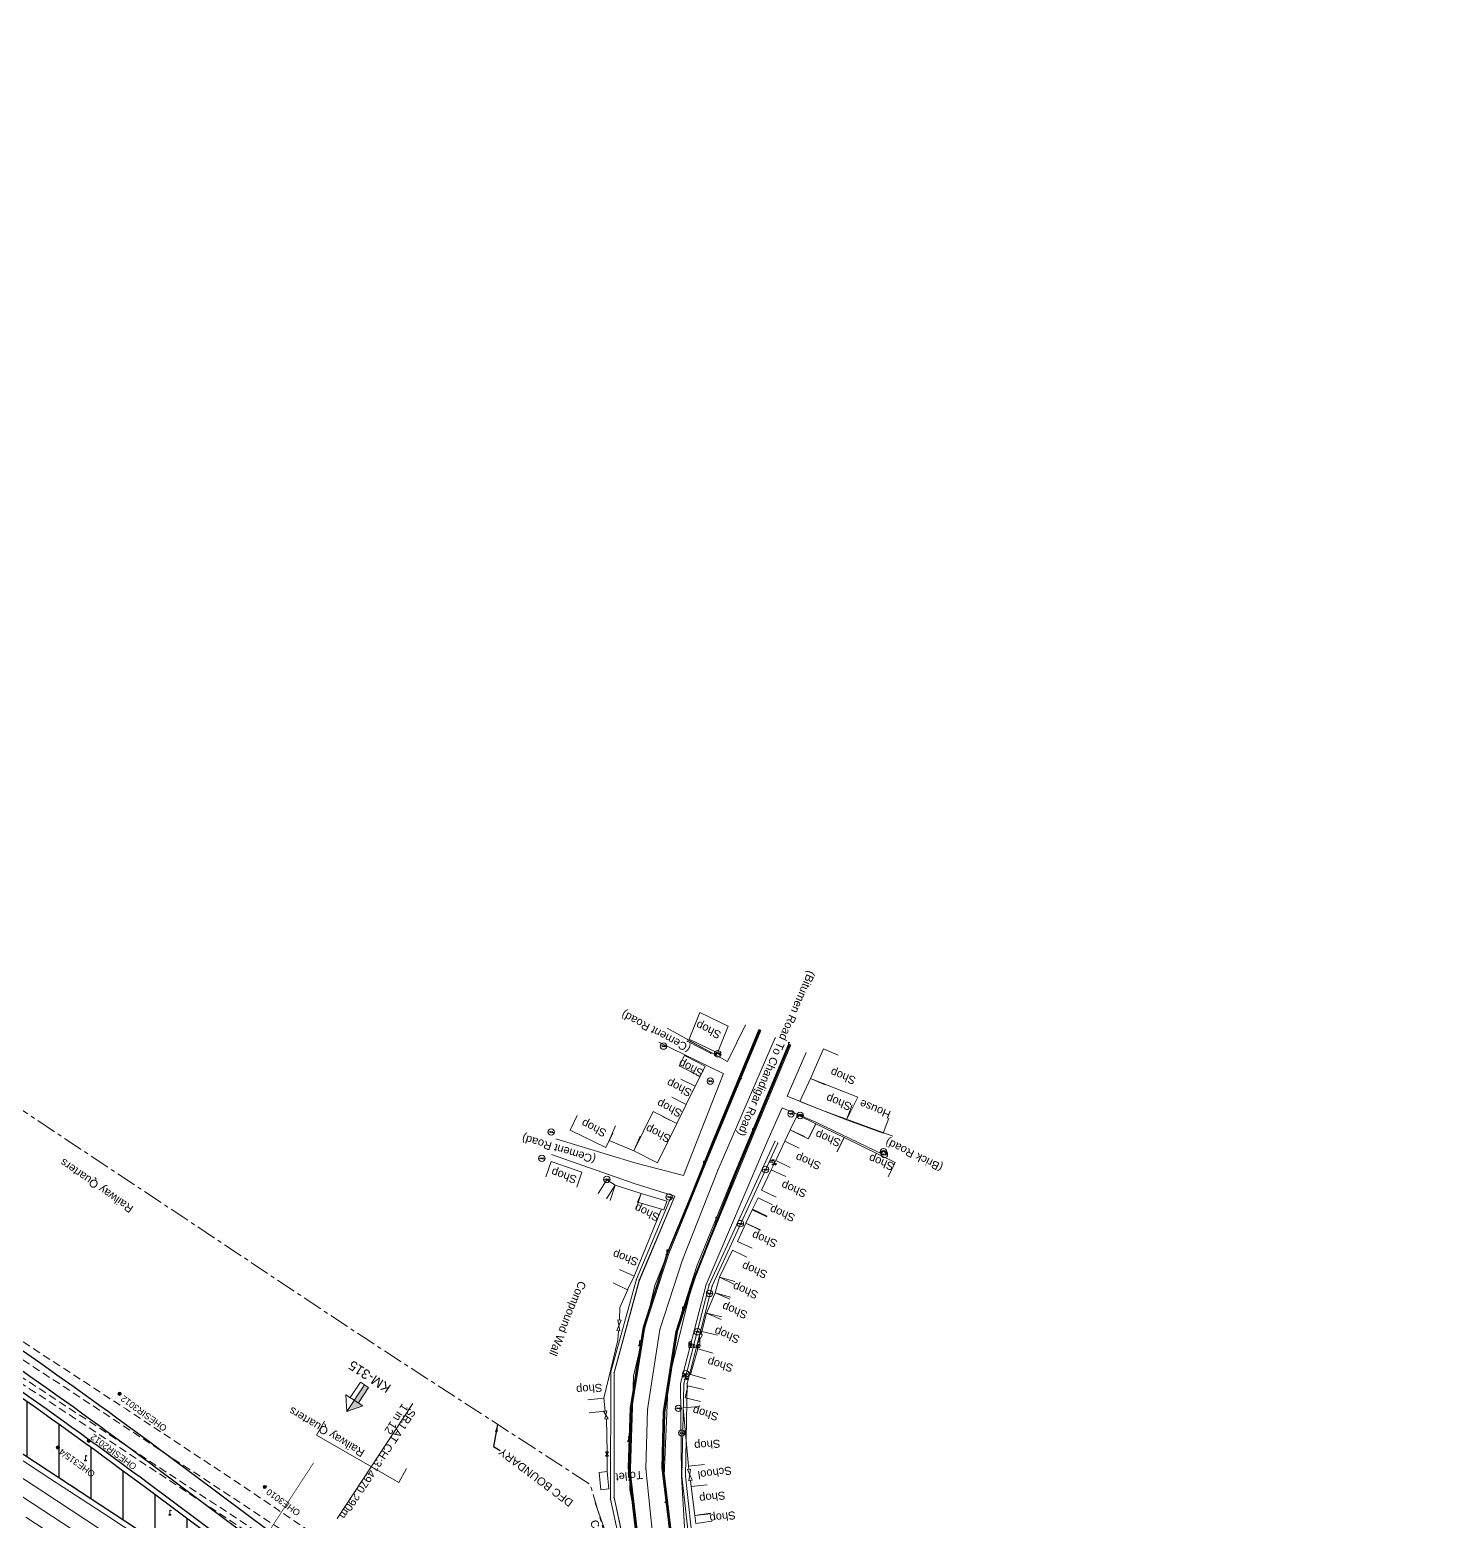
# Model space of a CAD drawing. Header units: metres. Extents: x 628572 to 650094, y 3375792 to 3391117.
# Drawn here: x 632630.9 to 633073.5, y 3388648.8 to 3389114.8 of the extents above; entities that cross this region are included whole.
import ezdxf
from ezdxf.enums import TextEntityAlignment as Align

# ---------------------------------------------------------------- set-up
doc = ezdxf.new("R2010")
doc.units = ezdxf.units.M
doc.header["$MEASUREMENT"] = 0
for name, pattern in [('CENTER', [2, 1.25, -0.25, 0.25, -0.25]), ('DASHED', [0.75, 0.5, -0.25]), ('PHANTOM2', [1.25, 0.625, -0.125, 0.125, -0.125, 0.125, -0.125])]:
    doc.linetypes.add(name, pattern=pattern)
for name, color, linetype, lineweight in [('Bridge Parapet', 7, 'Continuous', 0), ('Commercial Building Pucca', 251, 'Continuous', 0), ('Compound Wall', 251, 'Continuous', 0), ('DFCC BOUNDARY', 6, 'CENTER', 0), ('Drain Top', 5, 'Continuous', 0), ('Electric Pole', 251, 'Continuous', 0), ('Existing IR Track', 143, 'Continuous', 0), ('Gate', 251, 'Continuous', 0), ('KM STONE', 7, 'Continuous', 0), ('Lamp_Post', 7, 'Continuous', 0), ('MATCH LINE', 7, 'Continuous', 0), ('Ofc Pillar', 7, 'Continuous', 0), ('OHE MAST', 8, 'Continuous', 0), ('Residential Building Pucca', 251, 'Continuous', 0), ('Sign Board', 251, 'Continuous', 0), ('Subroad Centre', 34, 'Continuous', 0), ('Subroad Edge', 34, 'Continuous', 0), ('Tap', 8, 'Continuous', 0), ('Telephone_Pole', 8, 'Continuous', 0), ('Text', 251, 'Continuous', 0)]:
    doc.layers.add(name, color=color, linetype=linetype, lineweight=lineweight)
doc.layers.add('IR PROPOSALS', color=190, linetype='Continuous')
doc.styles.add('notes', font='romans.shx', dxfattribs={"height": 2})
doc.styles.get("Standard").update_dxf_attribs({"font": 'arial.ttf'})
doc.styles.add('Style-Arial', font='arial.ttf')
doc.styles.add('Text', font='arial.ttf', dxfattribs={"height": 2})
doc.dimstyles.new('ISO-25', dxfattribs={"dimtxt": 2.5, "dimasz": 2.5, "dimexe": 1.25, "dimexo": 0.625, "dimtad": 1, "dimtxsty": 'Standard', "dimcen": 2.5, "dimadec": 0, "dimazin": 0, "dimtfac": 1, "dimtmove": 0, "dimatfit": 3, "dimfxl": 1, "dimarcsym": 0})

# ---------------------------------------------------------------- blocks, each defined once
blk = doc.blocks.new('GT')
at = {"layer": 'Gate'}
for p, q in [((-0.5, -0.5), (-0.5, 0.5)), ((-0.5, 0.5), (0.5, -0.5)), ((0.5, 0.5), (0.5, -0.5))]:
    blk.add_line(p, q, dxfattribs=at)
at = {"layer": 'Gate', "flags": 128}
blk.add_lwpolyline([(0.5, 0.5), (-0.5, -0.5)], dxfattribs=at)
blk = doc.blocks.new('EP')
blk.add_hatch(color=8).paths.add_polyline_path([(0.31, -0.24), (0.31, 0), (-0.31, -0.19), (-0.31, 0.07), (-0.93, -0.01), (-0.21, 0.16), (-0.21, -0.05), (0.43, 0.15), (0.41, -0.1), (0.94, -0.01)])
at = {"color": 8}
for p, q in [((-0.93, -0.01), (-0.21, 0.16)), ((-0.31, 0.07), (-0.93, -0.01)), ((-0.31, -0.19), (-0.31, 0.07)), ((0.31, 0), (-0.31, -0.19)), ((-0.21, 0.16), (-0.21, -0.05)), ((-0.21, -0.05), (0.43, 0.15)), ((0.31, -0.24), (0.31, 0)), ((0.43, 0.15), (0.41, -0.1)), ((0.94, -0.01), (0.31, -0.24)), ((0.41, -0.1), (0.94, -0.01))]:
    blk.add_line(p, q, dxfattribs=at)
blk.add_circle((0, 0), 1, dxfattribs=at)
blk = doc.blocks.new('LP')
at = {"flags": 128}
for points in [[(0, 0), (0, 1.5)], [(0.25, 1.35), (0.44, 1.35)]]:
    blk.add_lwpolyline(points, dxfattribs=at)
for centre, radius, start, end in [((0.07, 0.99), 0.519, 57.6425, 97.3165), ((0.34, 1.33), 0.094, 11.7012, 168.0476)]:
    blk.add_arc(centre, radius, start, end)
at = {"extrusion": (0, 0, -1)}
blk.add_ellipse((0, 0.01), major_axis=(0.308, 0), ratio=0.400495, dxfattribs=at)
blk.add_ellipse((0.35, 1.36), major_axis=(0.0017, 0.0438), ratio=0.461056, start_param=1.74022, end_param=4.575836)
blk = doc.blocks.new('OFC')
at = {"ltscale": 5}
for p, q in [((-0.46, 0), (-0.46, 1.23)), ((-0.46, 0), (0.46, 0)), ((0.46, 0), (0.46, 1.23))]:
    blk.add_line(p, q, dxfattribs=at)
at = {"extrusion": (-1, -8.21066e-11, 0), "elevation": 0.34, "flags": 128}
blk.add_lwpolyline([(-1.13, 1.23), (-1.13, 0), (-0.77, 0), (-0.77, 1.23), (-1.13, 1.23)], close=True, dxfattribs=at)
at = {"extrusion": (-2.00765e-10, 1, 0), "elevation": 1.13, "flags": 128}
blk.add_lwpolyline([(-0.38, 1.23), (-0.38, 0), (0.34, 0), (0.34, 1.23), (-0.38, 1.23)], close=True, dxfattribs=at)
at = {"flags": 128}
blk.add_lwpolyline([(0.38, 1.13), (0.38, 0.77), (-0.34, 0.77), (-0.34, 1.13), (0.38, 1.13)], close=True, dxfattribs=at)
at = {"elevation": 1.23, "flags": 128}
blk.add_lwpolyline([(0.38, 0.77), (0.38, 1.13), (-0.34, 1.13), (-0.34, 0.77), (0.38, 0.77)], close=True, dxfattribs=at)
at = {"extrusion": (-8.0306e-11, -1, 0), "elevation": -0.77, "flags": 128}
blk.add_lwpolyline([(-0.34, 1.23), (-0.34, 0), (0.38, 0), (0.38, 1.23), (-0.34, 1.23)], close=True, dxfattribs=at)
at = {"extrusion": (1, -3.28427e-10, 0), "elevation": 0.38, "flags": 128}
blk.add_lwpolyline([(0.77, 1.23), (0.77, 0), (1.13, 0), (1.13, 1.23), (0.77, 1.23)], close=True, dxfattribs=at)
at = {"ltscale": 5}
blk.add_arc((0, 1.36), 0.48, 343.8979, 196.1021, dxfattribs=at)
at = {"ltscale": 5, "style": 'notes'}
blk.add_text('OFC', height=0.246, rotation=0, dxfattribs=at).set_placement((-0.33, 0.84))
at = {"style": 'notes'}
blk.add_text('OFC', height=0.937, rotation=180, dxfattribs=at).set_placement((3.18, 0.99, -359.18))
blk = doc.blocks.new('TAP')
at = {"layer": 'Tap', "color": 8}
for p, q in [((-0.32, 0), (0.32, 0)), ((-1.01, -0.33), (0.24, -0.33)), ((-1.01, -0.75), (-0.18, -0.75)), ((-0.37, -0.12), (-0.37, -0.05)), ((-0.1, -0.17), (-0.32, -0.17)), ((-0.05, -0.22), (-0.05, -0.33)), ((0.03, -0.95), (0.03, -1.32)), ((0.03, -1.32), (0.45, -1.32)), ((0.05, -0.22), (0.05, -0.33)), ((0.1, -0.17), (0.32, -0.17)), ((0.37, -0.12), (0.37, -0.05)), ((0.45, -0.54), (0.45, -1.32))]:
    blk.add_line(p, q, dxfattribs=at)
at = {"layer": 'Tap', "color": 8, "linetype": 'DASHED'}
for p, q in [((-0.37, -1.72), (0.03, -1.32)), ((0.24, -1.32), (0.24, -1.72)), ((0.85, -1.72), (0.45, -1.32))]:
    blk.add_line(p, q, dxfattribs=at)
at = {"layer": 'Tap', "color": 8}
for centre, radius, start, end in [((-0.32, -0.05), 0.0499, 90, 180), ((0.32, -0.05), 0.0499, 0, 90), ((-0.32, -0.12), 0.0499, 180, 270), ((-0.18, -0.95), 0.208, 0, 90), ((-0.1, -0.22), 0.0499, 0, 90), ((0.1, -0.22), 0.0499, 90, 180), ((0.24, -0.54), 0.208, 0, 90), ((0.32, -0.12), 0.0499, 270, 0)]:
    blk.add_arc(centre, radius, start, end, dxfattribs=at)
at = {"layer": 'Tap', "color": 8, "ltscale": 5, "style": 'notes'}
blk.add_text('TAP', height=0.25, rotation=180, dxfattribs=at).set_placement((1.12, -1.15, -147.73))
blk = doc.blocks.new('TP')
at = {"layer": 'Telephone_Pole'}
blk.add_hatch(color=8, dxfattribs=at).paths.add_polyline_path([(0.49, 0.08, -0.516403), (0.5, 0.04, 0.157799), (0.42, -0.19, 0.257253), (0.43, -0.21), (0.7, -0.4, 0.297943), (0.73, -0.4, 0.213635), (0.94, -0.09, 0.292624), (0.86, 0.1, 0.314672), (-0.86, 0.1, 0.297888), (-0.94, -0.1, 0.205841), (-0.73, -0.4, 0.297943), (-0.7, -0.4), (-0.43, -0.21, 0.257253), (-0.42, -0.19, 0.155164), (-0.5, 0.04, -0.510878), (-0.49, 0.08, -0.167449)])
at = {"layer": 'Telephone_Pole', "color": 8}
for p, q in [((-0.7, -0.4), (-0.43, -0.21)), ((0.7, -0.4), (0.43, -0.21))]:
    blk.add_line(p, q, dxfattribs=at)
blk.add_circle((0, 0), 1.03, dxfattribs=at)
for centre, radius, start, end in [((0.01, -1.13), 1.5, 55.3659, 125.2353), ((-0.48, 0.05), 0.0243, 109.2181, 217.464), ((-0.82, -0.21), 0.402, 2.1844, 37.464), ((0.01, -1.34), 1.5, 71.1943, 109.2181), ((0.82, -0.21), 0.402, 141.9464, 177.8156), ((0.48, 0.06), 0.0243, 321.9464, 71.1943), ((0.75, -0.06), 0.194, 350.1231, 55.3659), ((-0.44, -0.19), 0.0258, 304.4776, 2.1844), ((0.44, -0.19), 0.0258, 177.8156, 235.5224), ((0.72, -0.38), 0.0258, 235.5224, 301.8866), ((0.49, -0.01), 0.462, 301.8866, 350.1231)]:
    blk.add_arc(centre, radius, start, end, dxfattribs=at)
for p in [(-0.44, -0.22), (0.44, -0.22)]:
    blk.add_point(p, dxfattribs=at)
blk = doc.blocks.new('TSB')
at = {"const_width": 0.132, "flags": 128}
blk.add_lwpolyline([(-0.51, 0.84), (0.54, 0.84), (0, 1.85), (-0.51, 0.84)], close=True, dxfattribs=at)
at = {"const_width": 0.142, "flags": 128}
blk.add_lwpolyline([(0, 0.84), (0, 0)], dxfattribs=at)
blk = doc.blocks.new('OHE MAST')
h = blk.add_hatch(color=256)
edge = h.paths.add_edge_path()
edge.add_arc((0, 0), 0.514, 0, 360)
at = {"const_width": 0.01, "flags": 128}
for points in [[(1.5, 3.5), (1.5, 2), (-1.5, 2), (-1.5, 3.5)], [(0, 2), (0, 0)]]:
    blk.add_lwpolyline(points, dxfattribs=at)
blk.add_circle((0, 0), 0.514)
blk = doc.blocks.new('KM POST PLAN')
h = blk.add_hatch(color=256)
h.paths.add_polyline_path([(-6.25, -8.47), (0, 0), (0, -8.47), (-3, -8.47)], flags=16)
h.paths.add_polyline_path([(-3, -20), (-3, -8.47), (0, -8.47), (0, -20)], flags=16)
at = {"flags": 128}
for points in [[(0, 0), (-6.25, -8.47), (6.25, -8.47)], [(0, 0), (0, -20)], [(0, 0), (6.25, -8.47)], [(3, -8.47), (3, -20), (-3, -20), (-3, -8.47)]]:
    blk.add_lwpolyline(points, dxfattribs=at)

msp = doc.modelspace()

# ---------------------------------------------------------------- hatches: boundary and pattern name
at = {"layer": 'IR PROPOSALS'}
h = msp.add_hatch(dxfattribs=at)
h.set_pattern_fill('ANSI31', color=256, scale=80, angle=45)
h.set_pattern_definition([(90, (0, -1000), (-10, 2e-15), [])])
h.paths.add_polyline_path([(632210.5867, 3388962.7108), (632203.9022, 3388952.5546), (632209.5932, 3388947.8787), (632222.8614, 3388937.6306), (632240.2896, 3388925.4779), (632256.889, 3388913.8808), (632778.9042, 3388571.1376), (632780.9196, 3388574.1997), (632666.9728, 3388659.2735, 0.01509734), (632580.5226, 3388719.8414)])
h.paths.add_polyline_path([(632596.2052, 3388702.5942), (632537.6577, 3388740.6153), (632535.5443, 3388737.3609), (632594.0917, 3388699.3397)], flags=24)

# ---------------------------------------------------------------- linework, layer by layer
at = {"layer": 'Bridge Parapet', "flags": 128}
for points in [[(632820.9875, 3388638.1596), (632817.8185, 3388665.5629), (632818.4409, 3388684.0718), (632822.5667, 3388709.3945), (632829.8914, 3388732.372), (632841.8765, 3388761.2781), (632858.8955, 3388802.3498), (632859.1215, 3388802.2878), (632842.0855, 3388761.0951), (632830.1804, 3388732.299), (632822.7867, 3388709.4415), (632818.7019, 3388684.0488), (632818.0615, 3388665.6298), (632821.3055, 3388638.0976)], [(632831.7676, 3388639.7668), (632828.6635, 3388665.5601), (632829.0568, 3388682.802), (632833.0496, 3388708.0877), (632838.6329, 3388725.2543), (632851.1692, 3388757.0074), (632868.1502, 3388797.7872), (632868.4222, 3388797.6961), (632851.4382, 3388756.8904), (632838.8989, 3388725.1813), (632833.3156, 3388708.0147), (632829.3378, 3388682.727), (632828.8915, 3388665.591), (632832.0046, 3388639.8578)]]:
    msp.add_lwpolyline(points, dxfattribs=at)
at = {"layer": 'Commercial Building Pucca', "flags": 128}
for points in [[(632836.9493, 3388799.4605), (632845.749, 3388795.1328), (632849.1376, 3388803.4306), (632840.2721, 3388807.7906), (632836.9493, 3388799.4605)], [(632835.4469, 3388794.2576), (632841.8957, 3388790.9461), (632840.3275, 3388787.7602), (632833.8011, 3388791.1115), (632835.4469, 3388794.2576)], [(632886.0885, 3388774.2179), (632871.4639, 3388779.9799), (632874.8754, 3388787.1027), (632889.6013, 3388781.3007), (632886.0885, 3388774.2179)], [(632833.0474, 3388773.0577), (632827.0135, 3388760.7362), (632819.6738, 3388764.4637), (632825.7149, 3388776.8), (632833.0474, 3388773.0577)], [(632868.4442, 3388771.0691), (632870.7816, 3388775.727), (632876.4794, 3388772.9496), (632874.1388, 3388768.2853), (632868.4442, 3388771.0691)], [(632821.9018, 3388751.1906), (632829.9676, 3388748.76), (632828.9634, 3388746.057), (632820.7978, 3388748.5177), (632821.9018, 3388751.1906)], [(632811.799, 3388658.8983), (632811.2784, 3388664.3083), (632808.8014, 3388663.9905), (632809.3231, 3388658.5687), (632811.799, 3388658.8983)]]:
    msp.add_lwpolyline(points, close=True, dxfattribs=at)
for points in [[(632879.456, 3388785.0981), (632874.8754, 3388787.1027), (632878.9361, 3388796.3814), (632883.5167, 3388794.3768)], [(632835.8546, 3388789.9948), (632840.3275, 3388787.7602), (632838.8062, 3388784.7153), (632834.3334, 3388786.95)], [(632834.3281, 3388786.9384), (632838.8062, 3388784.7143), (632835.9858, 3388779.0355), (632831.5077, 3388781.2596)], [(632831.4986, 3388781.2412), (632835.9858, 3388779.0355), (632833.0474, 3388773.0577), (632828.5602, 3388775.2635)], [(632813.092, 3388770.0518), (632810.8928, 3388765.5614), (632799.7382, 3388771.0242), (632801.9374, 3388775.5146)], [(632821.6094, 3388769.0743), (632819.6748, 3388764.4637), (632811.964, 3388767.6993), (632813.8987, 3388772.3098)], [(632871.3179, 3388765.399), (632866.786, 3388767.5113), (632868.4442, 3388771.0691), (632872.9762, 3388768.9569)], [(632874.299, 3388768.453), (632876.4794, 3388772.9526), (632885.3071, 3388768.6749), (632883.1267, 3388764.1754)], [(632868.4826, 3388759.3519), (632863.9555, 3388761.4745), (632866.786, 3388767.5113), (632871.3131, 3388765.3887)], [(632883.1107, 3388764.1831), (632885.3071, 3388768.6749), (632901.2695, 3388760.8697), (632899.0731, 3388756.378)], [(632792.1371, 3388756.4365), (632793.7545, 3388761.1676), (632803.4183, 3388757.8639), (632801.8008, 3388753.1327)], [(632867.0851, 3388756.4441), (632862.5793, 3388758.6116), (632863.9565, 3388761.4745), (632868.4623, 3388759.307)], [(632864.0649, 3388750.073), (632859.5469, 3388752.2148), (632862.5793, 3388758.6116), (632867.0974, 3388756.4698)], [(632808.5067, 3388751.1536), (632811.1361, 3388755.4063), (632813.755, 3388753.7872), (632811.1256, 3388749.5344)], [(632812.2339, 3388749.0232), (632813.752, 3388753.7872), (632821.9008, 3388751.1906), (632820.3828, 3388746.4266)], [(632861.1355, 3388743.9234), (632856.6404, 3388746.113), (632858.4617, 3388749.8519), (632862.9567, 3388747.6623)], [(632856.5788, 3388734.1022), (632852.0207, 3388736.1574), (632854.6041, 3388741.8872), (632859.1622, 3388739.832)], [(632859.1103, 3388739.7206), (632854.6041, 3388741.8872), (632856.7334, 3388746.316), (632861.2397, 3388744.1495)], [(632850.8432, 3388722.8084), (632846.3539, 3388725.0098), (632850.4855, 3388733.4355), (632854.9748, 3388731.2341)], [(632815.1687, 3388727.4655), (632819.6839, 3388725.3177), (632817.6876, 3388721.1209), (632813.1724, 3388723.2686)], [(632849.8495, 3388718.7952), (632845.0235, 3388720.1029), (632846.3529, 3388725.0088), (632851.1788, 3388723.7011)], [(632846.8807, 3388711.8234), (632842.294, 3388713.8141), (632845.0235, 3388720.1029), (632849.6101, 3388718.1122)], [(632845.7369, 3388706.877), (632840.8816, 3388708.0712), (632842.294, 3388713.8141), (632847.1494, 3388712.6199)], [(632842.1427, 3388693.2297), (632837.3266, 3388694.5734), (632839.5782, 3388702.6433), (632844.3943, 3388701.2995)], [(632840.4893, 3388686.2171), (632835.6211, 3388687.3576), (632836.4994, 3388691.1065), (632841.3676, 3388689.966)], [(632805.295, 3388686.676), (632810.2691, 3388687.1844), (632810.6788, 3388683.1764), (632805.7047, 3388682.6679)], [(632841.7146, 3388666.4759), (632836.7365, 3388666.0075), (632835.0259, 3388684.1876), (632840.0039, 3388684.656)], [(632843.6407, 3388651.1259), (632838.6764, 3388650.5293), (632837.5891, 3388659.5774), (632842.5534, 3388660.174)], [(632843.9829, 3388648.7646), (632839.0342, 3388648.0503), (632838.6764, 3388650.5293), (632843.6251, 3388651.2436)]]:
    msp.add_lwpolyline(points, dxfattribs=at)
at = {"layer": 'Compound Wall', "flags": 128}
for points in [[(632819.6909, 3388725.3387), (632828.1924, 3388746.0821)], [(632815.1379, 3388711.6631), (632815.2722, 3388715.565), (632817.7216, 3388721.1609)], [(632810.2691, 3388687.1854), (632814.5874, 3388705.3091)], [(632814.5874, 3388705.3091), (632814.7946, 3388708.3151)], [(632840.8736, 3388708.0142), (632840.6136, 3388707.0862)], [(632839.7943, 3388703.7862), (632839.5142, 3388702.6293)], [(632811.2399, 3388670.4373), (632811.0696, 3388680.7184)], [(632811.2784, 3388664.3083), (632811.2408, 3388669.1493)], [(632836.7365, 3388666.0065), (632836.8495, 3388664.9795)], [(632837.3232, 3388661.5084), (632837.5891, 3388659.5774)], [(633058.1061, 3388386.4513), (633043.3999, 3388397.2883), (633036.4773, 3388402.6518), (633002.4621, 3388427.9223), (632990.1598, 3388437.3612), (632983.8641, 3388441.9827), (632949.6911, 3388468.4502), (632916.2281, 3388496.3896), (632901.8561, 3388509.3247), (632886.5371, 3388523.3968), (632858.9781, 3388550.4638), (632853.2865, 3388556.5673), (632852.6456, 3388557.4673), (632828.0783, 3388594.2351), (632812.8736, 3388639.6622), (632807.5237, 3388654.5466)]]:
    msp.add_lwpolyline(points, dxfattribs=at)
at = {"layer": 'DFCC BOUNDARY', "ltscale": 5, "flags": 128}
msp.add_lwpolyline([(632847.8113, 3388559.867), (632823.1478, 3388601.9491), (632813.0596, 3388636.2328), (632805.9881, 3388660.2647), (632736.7622, 3388705.193), (632557.6281, 3388824.3279), (632613.4797, 3388910.4077), (632526.1032, 3388954.7408), (632475.3055, 3388878.3297), (632379.3796, 3388941.9242), (632358.475, 3388968.5925), (632330.7512, 3389006.7138), (632310.3928, 3389039.4772), (632283.5392, 3389090.1714), (632272.6049, 3389114.8266)], dxfattribs=at)
at = {"layer": 'Drain Top', "flags": 128}
for points in [[(632836.3143, 3388798.7415), (632843.598, 3388795.016)], [(632836.3993, 3388799.2225), (632844.036, 3388795.1319)], [(633044.4112, 3388428.6143), (633035.8506, 3388434.9029), (632997.4057, 3388463.2757), (632958.6897, 3388490.9515), (632926.5945, 3388515.2679), (632901.6702, 3388537.8867), (632886.7282, 3388552.3318), (632878.7148, 3388560.5874), (632869.5477, 3388572.8061), (632856.7501, 3388592.066), (632843.1952, 3388619.758), (632836.8589, 3388643.3425), (632834.6103, 3388662.8566), (632835.2714, 3388691.6996), (632843.1557, 3388722.67), (632863.691, 3388767.4715)], [(632864.6159, 3388766.9484), (632844.1407, 3388722.3059), (632836.2494, 3388691.7845), (632835.7903, 3388662.8495), (632837.8219, 3388643.7044), (632844.1582, 3388620.1199), (632857.5922, 3388592.5459), (632870.3378, 3388573.456), (632879.5709, 3388561.1723), (632887.5843, 3388552.9827), (632902.5682, 3388538.4766), (632927.2586, 3388516.0468), (632959.1498, 3388491.4435), (632998.0648, 3388464.0697), (633036.5897, 3388435.6108), (633044.9942, 3388429.3572)], [(632994.5007, 3388435.5959), (632970.036, 3388453.5557), (632938.0179, 3388479.915), (632906.1888, 3388506.0184), (632899.5763, 3388512.0939), (632876.8678, 3388533.4895), (632873.758, 3388536.3178), (632858.3972, 3388551.4639), (632842.2097, 3388573.1841), (632829.0973, 3388594.921), (632820.1481, 3388619.6267), (632812.3028, 3388655.6873), (632812.3907, 3388695.4203), (632820.4198, 3388724.3727), (632831.2157, 3388749.9299)], [(632832.0824, 3388749.6186), (632821.2518, 3388724.1156), (632813.4537, 3388695.2072), (632813.4288, 3388656.1982), (632821.2382, 3388619.8216), (632830.0374, 3388595.32), (632843.0598, 3388573.69), (632859.1562, 3388552.1128), (632874.6161, 3388537.1227), (632877.7179, 3388534.2395), (632900.6303, 3388512.8408), (632907.0339, 3388506.9863), (632938.304, 3388480.585), (632970.845, 3388454.4086), (632995.0297, 3388436.1969)]]:
    msp.add_lwpolyline(points, dxfattribs=at)
at = {"layer": 'Drain Top'}
for p in [(632836.3143, 3388798.742), (632836.3993, 3388799.222), (632843.598, 3388795.016), (632844.036, 3388795.132), (632863.691, 3388767.471), (632864.6159, 3388766.948), (632831.2157, 3388749.93), (632832.0824, 3388749.619), (632820.4198, 3388724.373), (632821.2518, 3388724.116), (632843.1557, 3388722.67), (632844.1407, 3388722.306), (632812.3907, 3388695.42), (632813.4537, 3388695.207), (632835.2714, 3388691.7), (632836.2494, 3388691.785), (632834.6103, 3388662.857), (632835.7903, 3388662.85), (632812.3028, 3388655.687), (632813.4288, 3388656.198)]:
    msp.add_point(p, dxfattribs=at)
at = {"layer": 'Existing IR Track', "color": 88, "linetype": 'DASHED', "ltscale": 5, "flags": 128}
for points in [[(633000.1943, 3388425.1207), (632980.8729, 3388438.3763), (632969.9208, 3388446.011), (632965.6812, 3388448.9736), (632963.088, 3388450.7806), (632946.0459, 3388464.1297), (632935.5077, 3388473.4175), (632910.9285, 3388493.2914), (632903.3115, 3388498.9645), (632880.1455, 3388515.9492), (632854.3642, 3388535.2785), (632837.8491, 3388547.5665), (632821.6954, 3388559.5571), (632816.7013, 3388563.2674), (632804.8919, 3388572.0413), (632788.9461, 3388583.8405), (632772.6369, 3388595.9781), (632756.1938, 3388608.1459), (632739.6357, 3388619.9941), (632723.2626, 3388631.1555), (632705.82, 3388642.8443), (632688.9108, 3388653.9956), (632667.4202, 3388668.1426), (632655.7713, 3388675.8109), (632636.4897, 3388688.4726), (632622.7228, 3388697.513), (632607.4244, 3388707.5611), (632590.5805, 3388718.6243), (632572.4101, 3388730.5459), (632556.9836, 3388740.6673), (632537.4283, 3388753.504), (632523.3403, 3388762.7518), (632505.1523, 3388774.6785), (632490.7361, 3388784.1318), (632474.2705, 3388794.9698), (632458.6557, 3388805.2479), (632444.5367, 3388814.5101), (632426.498, 3388826.3215), (632413.1982, 3388835.087), (632395.4374, 3388846.7629), (632379.672, 3388857.0952), (632364.8258, 3388866.825), (632347.6113, 3388878.1031), (632333.1995, 3388887.5451), (632315.9658, 3388898.8515), (632300.0243, 3388909.3103), (632283.8139, 3388919.9817), (632267.0789, 3388930.9985), (632250.869, 3388941.6918), (632242.4645, 3388947.236), (632235.374, 3388951.8312), (632232.478, 3388953.721), (632218.7467, 3388962.7003), (632215.8525, 3388964.5789)], [(632935.5077, 3388473.4175), (632911.8991, 3388494.202), (632908.3711, 3388497.324), (632904.5334, 3388500.807), (632889.7872, 3388514.909), (632886.8109, 3388518.1232), (632884.365, 3388520.7462), (632858.5702, 3388543.9409), (632840.5843, 3388557.2261), (632821.9008, 3388571.17), (632820.4253, 3388572.2656), (632789.2028, 3388595.5754), (632756.7621, 3388619.7541), (632694.1151, 3388661.9591), (632672.6522, 3388676.099), (632661.0573, 3388683.7378), (632641.6866, 3388696.3809), (632627.8613, 3388705.4045), (632612.5971, 3388715.429), (632595.8275, 3388726.442), (632577.5883, 3388738.4204), (632562.152, 3388748.558), (632542.621, 3388761.4001), (632528.5975, 3388770.6209), (632510.3727, 3388782.616), (632496.0368, 3388792.0515), (632479.4917, 3388802.9123), (632463.9205, 3388813.1336), (632449.7589, 3388822.4497), (632431.8345, 3388834.2411), (632418.4222, 3388843.0354), (632400.7081, 3388854.6501), (632384.8864, 3388865.0249), (632370.1482, 3388874.6892), (632352.8398, 3388886.0535), (632338.5583, 3388895.4304), (632321.2115, 3388906.8287), (632305.4863, 3388917.1603), (632289.362, 3388926.8742), (632288.5186, 3388927.3122), (632273.0428, 3388935.1838), (632270.2984, 3388936.4674), (632267.0777, 3388937.9451), (632262.5688, 3388939.98), (632252.7141, 3388944.6968), (632244.5257, 3388948.6161), (632243.2593, 3388949.1336), (632240.6371, 3388950.4408), (632235.4449, 3388953.0592), (632235.306, 3388953.1321), (632218.7467, 3388962.7003)], [(632904.5334, 3388500.807), (632898.518, 3388505.993), (632888.992, 3388513.9926), (632882.9258, 3388519.1937), (632855.8557, 3388540.1066), (632838.0319, 3388553.3517), (632824.3736, 3388563.4028), (632819.2776, 3388567.1848), (632807.8086, 3388575.6965), (632791.6576, 3388587.6813), (632775.5094, 3388599.7261), (632758.8225, 3388612.07), (632742.5258, 3388623.8365), (632725.9638, 3388635.2125), (632708.632, 3388646.6755), (632691.4669, 3388657.9493), (632669.9976, 3388672.064), (632658.4187, 3388679.6764), (632639.0761, 3388692.4046), (632625.423, 3388701.3889), (632610.0191, 3388711.5072), (632593.3015, 3388722.4885), (632575.0092, 3388734.4987), (632559.6998, 3388744.5504), (632540.028, 3388757.4576), (632526.0463, 3388766.6314), (632507.7559, 3388778.6381), (632493.4496, 3388788.0293), (632476.8711, 3388798.9256), (632461.1694, 3388809.2455), (632447.1368, 3388818.463), (632429.0956, 3388830.3136), (632415.8028, 3388839.0499), (632398.0656, 3388850.7072), (632382.2789, 3388861.0596), (632367.5289, 3388870.7321), (632350.2312, 3388882.0861), (632335.9586, 3388891.4544), (632318.5856, 3388902.8371), (632302.7618, 3388913.2047), (632287.6229, 3388923.0885), (632286.3619, 3388923.8918), (632271.8465, 3388933.037), (632269.3911, 3388934.5516), (632252.4452, 3388944.2062), (632244.5257, 3388948.6161)], [(632308.3908, 3388901.7772), (632298.4067, 3388886.6939), (632305.4994, 3388882.2074), (632321.5676, 3388871.5282), (632352.2861, 3388851.205), (632385.5765, 3388829.3955), (632419.3699, 3388807.175), (632448.1005, 3388788.3309), (632478.2291, 3388768.5437), (632510.2345, 3388747.5464), (632542.9349, 3388726.104), (632579.9992, 3388701.7063), (632605.8099, 3388684.8094), (632613.1626, 3388679.9908), (632675.1156, 3388639.3413), (632695.0636, 3388626.3268), (632712.4588, 3388614.9346), (632745.7842, 3388593.0671), (632763.1494, 3388581.6259), (632779.9256, 3388570.6856), (632796.7038, 3388559.7624), (632800.2136, 3388557.4911), (632807.5894, 3388567.9646), (632804.1595, 3388570.5159), (632788.0134, 3388582.479), (632771.7633, 3388594.5732), (632755.2162, 3388606.7724), (632738.7471, 3388618.5516), (632722.3729, 3388629.7158), (632704.8707, 3388641.4851), (632687.9956, 3388652.6134), (632654.9682, 3388674.3618), (632621.7307, 3388696.0922), (632589.5433, 3388717.2546), (632556.0809, 3388739.318), (632522.3205, 3388761.4425), (632490.0471, 3388782.6449), (632457.7226, 3388803.8622), (632425.4902, 3388825.0186), (632394.4237, 3388845.3969), (632363.9102, 3388865.3981), (632332.2887, 3388886.0894), (632315.2895, 3388897.1167), (632308.3908, 3388901.7772)]]:
    msp.add_lwpolyline(points, dxfattribs=at)
at = {"layer": 'Existing IR Track', "flags": 128}
for points in [[(632805.9666, 3388551.4549), (632795.6078, 3388558.3248), (632778.816, 3388569.3329), (632765.1311, 3388578.2864), (632762.4999, 3388580.0079), (632728.6466, 3388602.2987), (632711.2909, 3388613.6834), (632694.3692, 3388624.7472), (632674.1815, 3388637.8563), (632655.5543, 3388650.0974), (632637.1278, 3388662.1697), (632624.5953, 3388670.3845)], [(632825.93, 3388532.6653), (632818.1542, 3388537.7086), (632805.3762, 3388546.1301), (632792.9405, 3388554.326), (632779.1184, 3388563.4118), (632762.2818, 3388574.4762), (632742.4769, 3388587.5019), (632725.9527, 3388598.385), (632708.864, 3388609.6346), (632691.7582, 3388620.869), (632690.1541, 3388621.9145), (632671.5854, 3388634.0169), (632652.9958, 3388646.2074), (632634.6569, 3388658.2336), (632622.0498, 3388666.511)], [(632752.7949, 3388575.0836), (632739.9471, 3388583.5201), (632723.4569, 3388594.3263), (632706.3462, 3388605.5521), (632688.929, 3388616.9682), (632679.1504, 3388623.328), (632668.7888, 3388630.0669), (632650.3293, 3388642.1466), (632631.9316, 3388654.1859), (632619.3688, 3388662.431)], [(632789.9116, 3388544.9542), (632789.9116, 3388544.9542), (632786.7732, 3388547.0297), (632770.7154, 3388557.5713), (632754.3829, 3388568.2746), (632737.5381, 3388579.3173), (632720.6291, 3388590.3861), (632703.183, 3388601.8333), (632686.3244, 3388612.9009), (632666.1464, 3388626.0287), (632647.7038, 3388638.1571), (632629.6617, 3388650.0223)]]:
    msp.add_lwpolyline(points, dxfattribs=at)
at = {"layer": 'Gate', "flags": 128}
for points in [[(632873.473, 3388795.2398), (632867.519, 3388781.5952)], [(632866.0077, 3388777.9353), (632861.0309, 3388766.8797), (632842.2217, 3388722.7911), (632834.1574, 3388691.8127), (632834.5703, 3388662.8476), (632835.6719, 3388643.4665), (632843.1261, 3388619.656), (632856.0491, 3388591.6761), (632869.6077, 3388572.6161), (632878.6328, 3388560.5874), (632886.5752, 3388552.0848), (632901.5542, 3388537.7927), (632910.7305, 3388528.508)]]:
    msp.add_lwpolyline(points, dxfattribs=at)
at = {"layer": 'IR PROPOSALS'}
for points in [[(632179.9586, 3388984.8206), (632179.9586, 3388984.8206, 0.02929583), (632203.5318, 3388971.2492), (632260.2912, 3388942.8592, -0.02929583), (632283.8644, 3388929.2878), (632587.5275, 3388729.9278, -0.01509734), (632674.0605, 3388669.3018), (632962.392, 3388454.0306)], [(632203.9022, 3388952.5546), (632209.5932, 3388947.8787), (632222.8614, 3388937.6306), (632240.2896, 3388925.4779), (632256.889, 3388913.8808), (632778.9042, 3388571.1376), (632780.9196, 3388574.1997), (632666.9728, 3388659.2735, 0.01509734), (632580.5226, 3388719.8414), (632210.5867, 3388962.7108), (632203.9022, 3388952.5546)], [(633059.2784, 3388375.441), (633059.2784, 3388375.441, -0.00905281), (633046.3019, 3388384.7684), (632823.2362, 3388551.3115), (632821.5694, 3388552.5559), (632671.018, 3388664.9592, 0.01509734), (632584.4849, 3388725.5851), (632243.3097, 3388949.5726, 0.02929583), (632219.7365, 3388963.1439), (632219.7365, 3388963.1439)], [(632234.9918, 3388948.6933), (632581.4424, 3388721.2425, -0.01509734), (632667.9755, 3388660.6165), (632903.8713, 3388484.4943)]]:
    msp.add_lwpolyline(points, format="xyb", dxfattribs=at)
at = {"layer": 'IR PROPOSALS', "lineweight": 13, "flags": 128}
msp.add_lwpolyline([(632726.8911, 3388649.5811), (632750.6044, 3388685.5537)], dxfattribs=at)
at = {"layer": 'MATCH LINE', "linetype": 'PHANTOM2', "ltscale": 15, "const_width": 0.2}
msp.add_lwpolyline([(632719.5029, 3388666.9444), (632644.4246, 3388551.7515)], dxfattribs=at)
at = {"layer": 'Residential Building Pucca', "flags": 128}
for points in [[(632899.2631, 3388774.6983), (632897.5362, 3388770.006), (632886.0865, 3388774.2199), (632887.8134, 3388778.9122)], [(632748.6261, 3388665.2507), (632746.1392, 3388660.9131), (632720.4351, 3388675.6504), (632722.922, 3388679.988)]]:
    msp.add_lwpolyline(points, dxfattribs=at)
at = {"layer": 'Subroad Centre', "flags": 128}
msp.add_lwpolyline([(633068.5514, 3388363.2855), (633068.7283, 3388375.9545), (633064.3773, 3388390.3018), (633046.5861, 3388414.3911), (633033.5248, 3388424.0741), (632998.1757, 3388449.2036), (632960.9606, 3388475.1834), (632936.7379, 3388493.9231), (632917.241, 3388508.6296), (632894.7535, 3388528.7832), (632876.3159, 3388547.7506), (632864.1069, 3388561.9065), (632850.8173, 3388580.1994), (632840.7655, 3388597.8102), (632833.1109, 3388615.6527), (632826.1255, 3388638.7482), (632823.4245, 3388665.2864), (632823.9148, 3388683.7204), (632827.7787, 3388708.6521), (632834.8603, 3388730.4936), (632845.9403, 3388758.6688), (632863.8013, 3388799.7755)], dxfattribs=at)
at = {"layer": 'Subroad Centre'}
for p in [(632863.8013, 3388799.775), (632845.9403, 3388758.669), (632834.8603, 3388730.494), (632827.7787, 3388708.652), (632823.9148, 3388683.72), (632823.4245, 3388665.286)]:
    msp.add_point(p, dxfattribs=at)
at = {"layer": 'Subroad Edge', "flags": 128}
for points in [[(632858.6485, 3388802.3879), (632844.192, 3388767.3869), (632826.1377, 3388722.3862), (632819.5606, 3388694.0627), (632818.373, 3388658.6588), (632825.2073, 3388622.0853)], [(632830.0416, 3388802.806), (632848.9418, 3388792.4716)], [(632848.9438, 3388792.4696), (632854.5546, 3388803.8532)], [(633063.3484, 3388364.1749), (633062.6993, 3388375.3739), (633059.1602, 3388387.9152), (633052.1881, 3388400.1267), (633042.9268, 3388410.1024), (633030.7035, 3388419.9413), (632995.6264, 3388445.1928), (632958.7573, 3388471.4555), (632933.4957, 3388490.3234), (632914.5357, 3388505.0048), (632890.9163, 3388525.5925), (632872.6756, 3388543.9788), (632859.6147, 3388558.8468), (632846.6221, 3388577.4427), (632836.2464, 3388596.1505), (632828.3587, 3388614.1381), (632821.5895, 3388638.1286), (632818.3655, 3388665.5638), (632818.9549, 3388683.9878), (632823.0467, 3388709.3625), (632830.4424, 3388732.1409), (632842.0525, 3388760.4131), (632859.3535, 3388802.0998)], [(632827.4682, 3388798.4551), (632847.5625, 3388788.6317)], [(633073.4733, 3388376.0271), (633069.1994, 3388391.5254), (633059.8316, 3388407.4731), (633049.9754, 3388417.6548), (633036.4861, 3388428.1158), (633001.1179, 3388452.9384), (632963.4449, 3388479.8352), (632939.6382, 3388497.6699), (632920.7473, 3388512.7193), (632896.0219, 3388534.6411), (632879.7211, 3388551.2463), (632867.6072, 3388565.1392), (632855.0935, 3388582.9711), (632845.3177, 3388600.5388), (632838.038, 3388617.3304), (632831.4846, 3388639.8389), (632828.4155, 3388665.4441), (632828.8188, 3388682.901), (632832.7496, 3388708.0358), (632839.3841, 3388728.7853), (632850.9212, 3388756.9614), (632867.9642, 3388797.8442)], [(632831.6538, 3388642.2738), (632829.1393, 3388663.031), (632830.3765, 3388692.3459), (632838.1048, 3388723.6994), (632857.0081, 3388769.654), (632868.7012, 3388797.6101)], [(632835.1742, 3388756.8206), (632839.8841, 3388768.8252), (632847.5985, 3388788.6757)], [(632900.5101, 3388769.0848), (632878.4037, 3388777.1904), (632867.519, 3388781.5952)], [(632897.5157, 3388763.317), (632876.4874, 3388773.5006), (632866.0077, 3388777.9353)], [(632835.1742, 3388756.8206), (632819.9535, 3388760.7887), (632795.225, 3388768.2915)], [(632832.4087, 3388750.3658), (632819.715, 3388754.3207), (632793.9357, 3388763.3286)], [(633045.3916, 3388420.8742), (633045.3916, 3388420.8742), (633043.4475, 3388420.0473), (633037.0423, 3388417.2028), (633030.2382, 3388416.1013), (633022.7264, 3388418.0728), (633000.8405, 3388433.2714), (632971.2381, 3388455.1216), (632907.4459, 3388507.1973), (632900.7613, 3388512.9028), (632874.6451, 3388537.2797), (632859.1802, 3388552.1968), (632843.5248, 3388573.524), (632830.0594, 3388595.35), (632821.2532, 3388619.8806), (632813.5198, 3388656.2192), (632813.4887, 3388695.1282), (632821.2518, 3388723.8306), (632832.4197, 3388750.3628)]]:
    msp.add_lwpolyline(points, dxfattribs=at)

# ---------------------------------------------------------------- block references
at = {"layer": 'Electric Pole'}
for p in [(632828.8842, 3388797.238), (632843.5224, 3388786.304), (632868.7536, 3388776.0831), (632793.7822, 3388770.3896), (632790.8726, 3388762.1658), (632897.9277, 3388763.386), (632811.1931, 3388755.5913), (632860.7953, 3388758.6727), (632830.6747, 3388750.0849), (632852.9311, 3388741.7763), (632843.2935, 3388719.96), (632839.5236, 3388707.9743), (632835.8747, 3388694.8225), (632833.5349, 3388684.0377), (632834.5593, 3388676.3456)]:
    msp.add_blockref('EP', p, dxfattribs=at)
at = {"layer": 'Gate'}
for p, xscale, zscale, rotation in [((632814.9688, 3388709.9921), 3.372005337892213, 1.836302082417872, 83.9958025688052), ((632840.2039, 3388705.4362), 3.40011190974639, 1.843939236999526, 255.9958025688018), ((632810.8857, 3388681.9374), 2.530101184017812, 1.590629178664157, 98.99580256879929), ((632811.2403, 3388669.7933), 1.288000388373803, 1.1349010478336, 89.99580256880401), ((632837.0863, 3388663.2439), 3.503215237390181, 1.871687804466915, 277.9958025688055)]:
    msp.add_blockref('GT', p, dxfattribs=dict(at, xscale=xscale, zscale=zscale, rotation=rotation))
at = {"layer": 'KM STONE'}
ref = msp.add_blockref('KM POST PLAN', (632729.9766, 3388683.0141), dxfattribs=dict(at, xscale=0.4999999999999966, yscale=0.4999999999999966, zscale=0.4999999999999966, rotation=146.9049276839436))
ref.add_attrib('KM-POST', 'KM-315', dxfattribs={"layer": '0', "height": 3, "rotation": 146.904928, "style": 'Style-Arial'}).set_placement((632737.0749, 3388693.9051), align=Align.MIDDLE_CENTER)
at = {"layer": 'Lamp_Post'}
for p in [(632867.9421, 3388796.8862), (632852.9384, 3388787.1313), (632856.7562, 3388769.975), (632856.7782, 3388769.947), (632841.4134, 3388759.8041), (632845.2251, 3388742.2838), (632829.9414, 3388732.052), (632834.8501, 3388714.1536), (632821.3703, 3388703.6576), (632829.3619, 3388684.828), (632817.9241, 3388673.7718), (632818.0431, 3388673.7868), (632648.2937, 3388667.7623), (632829.5917, 3388654.651), (632674.6724, 3388650.7263)]:
    msp.add_blockref('LP', p, dxfattribs=at)
at = {"layer": 'Ofc Pillar'}
msp.add_blockref('OFC', (632837.2433, 3388703.0324), dxfattribs=at)
at = {"layer": 'OHE MAST', "color": 2, "rotation": 143.3908318566117}
for p in [(632658.9392, 3388688.5785), (632639.654, 3388671.7699), (632649.2691, 3388673.9122), (632704.2991, 3388659.4652)]:
    msp.add_blockref('OHE MAST', p, dxfattribs=at)
at = {"layer": 'Sign Board'}
msp.add_blockref('TSB', (632837.3863, 3388703.1594), dxfattribs=at)
at = {"layer": 'Tap'}
for p in [(632863.1406, 3388761.7395), (632835.7066, 3388694.6505)]:
    msp.add_blockref('TAP', p, dxfattribs=at)
at = {"layer": 'Telephone_Pole'}
for p in [(632845.831, 3388794.7978), (632871.5976, 3388775.5779), (632897.6307, 3388764.214)]:
    msp.add_blockref('TP', p, dxfattribs=at)

# ---------------------------------------------------------------- texts
at = {"layer": 'DFCC BOUNDARY', "linetype": 'Continuous', "ltscale": 5}
msp.add_text('DFC BOUNDARY', height=2.5, rotation=143, dxfattribs=at).set_placement((632777.8615, 3388670.884), align=Align.MIDDLE_RIGHT)
at = {"layer": 'IR PROPOSALS', "lineweight": 13, "insert": (632749.4807, 3388684.3184), "char_height": 2.5, "width": 53.982498, "attachment_point": 4, "rotation": 236.60691, "line_spacing_factor": 0.648, "style": 'Style-Arial'}
msp.add_mtext('\\A1;SRJ AT {\\A0;CH:314970.290m\\P1 in 12 }', dxfattribs=at)
at = {"layer": 'OHE MAST'}
for s, p in [('OHESIR3012', (632660.2321, 3388688.2339)), ('OHESIR2012', (632650.7725, 3388676.2241)), ('OHE315/4', (632640.9357, 3388671.6234)), ('OHE3010', (632705.685, 3388659.0613))]:
    msp.add_text(s, height=2, rotation=144, dxfattribs=at).set_placement(p, align=Align.RIGHT)
at = {"layer": 'Subroad Centre', "style": 'Text'}
msp.add_text('(Bitumen Road To Chandigar Road)', height=2.5, rotation=246.514873, dxfattribs=at).set_placement((632874.1773, 3388821.0275))
at = {"layer": 'Subroad Edge', "style": 'Text'}
for s, rotation, p in [('(Cement Road)', 152.066618, (632837.6376, 3388797.2804)), ('(Brick Road)', 154.160071, (632916.4366, 3388760.1207))]:
    msp.add_text(s, height=2.5, rotation=rotation, dxfattribs=at).set_placement(p)
at = {"layer": 'Text'}
for s, rotation, p in [('Shop', 153.812247, (632847.1387, 3388801.5984)), ('Shop', 153.812247, (632841.696, 3388789.6224)), ('Shop', 158.495603, (632889.2469, 3388787.4246)), ('Shop', 153.812247, (632838.0007, 3388783.5)), ('Shop', 153.812247, (632834.925, 3388777.0974)), ('Shop', 158.495601, (632887.891, 3388779.2968)), ('House', 157.7621, (632900.1585, 3388776.803)), ('Shop', 153.907311, (632811.3463, 3388770.9)), ('Shop', 153.812247, (632831.4194, 3388769.1702)), ('Shop', 158.495601, (632884.5375, 3388767.9896)), ('Railway Quarters', 145.192114, (632663.4694, 3388746.976)), ('Shop', 158.495601, (632878.3446, 3388760.8029)), ('Shop', 158.495601, (632901.2242, 3388760.5453)), ('Shop', 161.126198, (632802.0555, 3388756.5248)), ('Shop', 158.495601, (632873.8891, 3388752.1283)), ('Shop', 155.27511, (632827.9281, 3388744.5898)), ('Shop', 158.495601, (632870.2899, 3388744.5248)), ('Shop', 158.495601, (632864.709, 3388736.4815)), ('Shop', 158.495601, (632861.5797, 3388726.8187)), ('Compound Wall', 247.714092, (632802.5028, 3388724.075)), ('Shop', 158.495601, (632858.7148, 3388720.4263)), ('Shop', 158.495601, (632855.388, 3388714.1957)), ('Shop', 158.495601, (632852.9806, 3388706.513)), ('Shop', 164.410191, (632850.8782, 3388697.6914)), ('Shop', 185.375448, (632809.6373, 3388691.7842)), ('Railway Quarters', 149.003647, (632735.7608, 3388670.8255)), ('Shop', 164.410191, (632846.28, 3388682.472)), ('Shop', 185.375448, (632846.5341, 3388674.3086)), ('Toilet', 185.375448, (632822.2955, 3388664.508)), ('School', 188.213251, (632850.0404, 3388665.9221)), ('Shop', 188.213251, (632848.0378, 3388658.1347)), ('Compound Wall', 288.50564, (632805.8781, 3388648.7021)), ('Shop', 188.213251, (632851.2431, 3388651.9509))]:
    msp.add_text(s, height=2.5, rotation=rotation, dxfattribs=at).set_placement(p)
at = {"layer": 'Text', "style": 'Text'}
msp.add_text('(Cement Road)', height=2.5, rotation=163.121779, dxfattribs=at).set_placement((632807.9553, 3388762.8573))
at = {"layer": 'Text', "width": 0.999999}
msp.add_text('Shop', height=2.5, rotation=160.901308, dxfattribs=at).set_placement((632821.2641, 3388730.8279))

# ---------------------------------------------------------------- leaders
at = {"layer": 'DFCC BOUNDARY', "linetype": 'Continuous', "lineweight": 0, "ltscale": 5}
msp.add_leader([(632777.0641, 3388679.0367), (632775.7948, 3388672.1287), (632777.8615, 3388670.884)], dimstyle='ISO-25', override={"dimtxt": 3, "dimtad": 0, "dimdec": 3, "dimzin": 2, "dimtdec": 3}, dxfattribs=at)

doc.saveas('drawing.dxf')
